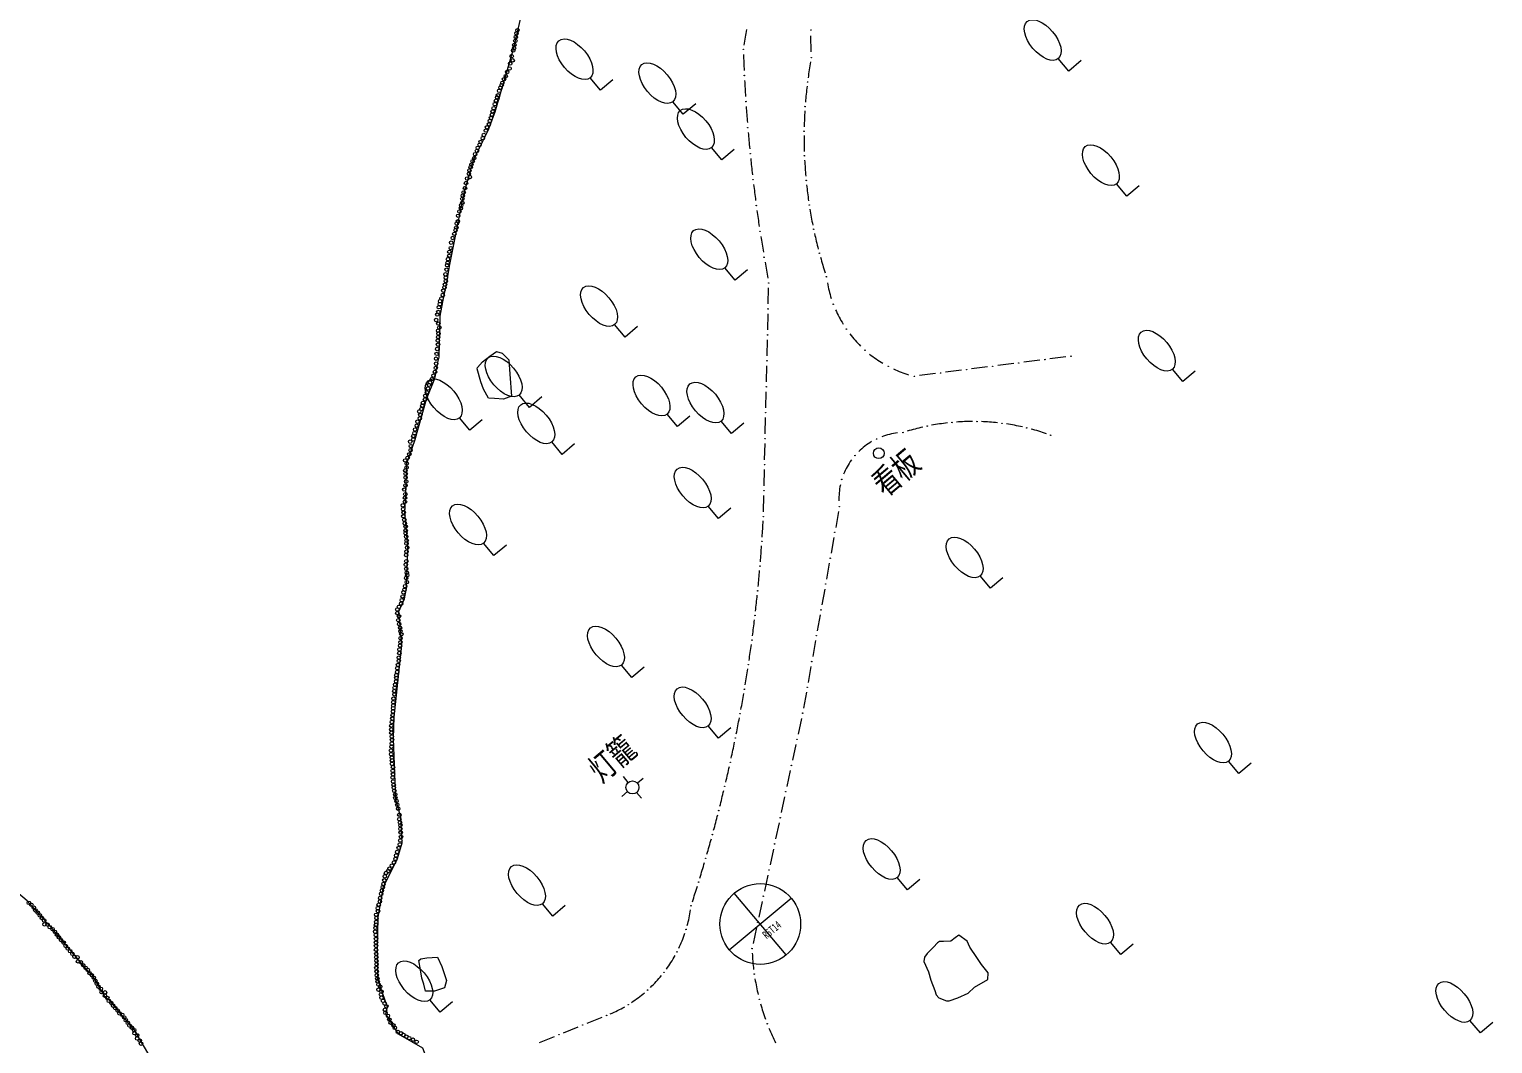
# Model space of a CAD drawing. Header units: metres. Extents: x -10443 to -4073, y -33280 to -26846.
# Drawn here: x -7232.82 to -7187.51, y -29087.88 to -29056.49 of the extents above; entities that cross this region are included whole.
import ezdxf
from ezdxf.enums import TextEntityAlignment as Align

# ---------------------------------------------------------------- set-up
doc = ezdxf.new("R2010")
doc.units = ezdxf.units.M
doc.header["$MEASUREMENT"] = 0
doc.linetypes.add('CONTINUOUS_1', pattern=[0])
doc.linetypes.add('CONTINUOUS_2', pattern=[0])
for name, color, linetype, lineweight in [('園路', 241, 'CONTINUOUS_2', 18), ('基準点', 254, 'CONTINUOUS_2', 18), ('木', 254, 'CONTINUOUS_2', 18), ('木材', 241, 'CONTINUOUS_2', 18), ('構造物', 241, 'CONTINUOUS_2', 18), ('石', 241, 'CONTINUOUS_2', 18), ('護岸', 241, 'CONTINUOUS_2', 18)]:
    doc.layers.add(name, color=color, linetype=linetype, lineweight=lineweight)
doc.layers.add('非表示', color=7, linetype='CONTINUOUS', lineweight=0, plot=False)
doc.styles.add('MS Gothic', font='MS Gothic.ttf')

msp = doc.modelspace()

# ---------------------------------------------------------------- hatches: boundary and pattern name
at = {"layer": '園路', "linetype": 'CONTINUOUS_1', "lineweight": 18}
for points in [[(-7208.611, -29056.513, 1), (-7208.626, -29056.513, 1)], [(-7210.702, -29057.113, 1), (-7210.717, -29057.113, 1)], [(-7208.598, -29057.367, 1), (-7208.613, -29057.367, 1)], [(-7210.67, -29057.921, 1), (-7210.685, -29057.921, 1)], [(-7208.714, -29058.121, 1), (-7208.729, -29058.121, 1)], [(-7210.624, -29058.728, 1), (-7210.639, -29058.728, 1)], [(-7208.788, -29058.881, 1), (-7208.803, -29058.881, 1)], [(-7210.564, -29059.535, 1), (-7210.579, -29059.535, 1)], [(-7208.82, -29059.644, 1), (-7208.835, -29059.644, 1)], [(-7210.49, -29060.34, 1), (-7210.505, -29060.34, 1)], [(-7208.809, -29060.407, 1), (-7208.824, -29060.407, 1)], [(-7210.403, -29061.144, 1), (-7210.418, -29061.144, 1)], [(-7208.757, -29061.169, 1), (-7208.772, -29061.169, 1)], [(-7210.301, -29061.946, 1), (-7210.316, -29061.946, 1)], [(-7208.662, -29061.926, 1), (-7208.677, -29061.926, 1)], [(-7210.186, -29062.746, 1), (-7210.201, -29062.746, 1)], [(-7208.526, -29062.678, 1), (-7208.541, -29062.678, 1)], [(-7208.348, -29063.42, 1), (-7208.363, -29063.42, 1)], [(-7210.057, -29063.545, 1), (-7210.072, -29063.545, 1)], [(-7209.915, -29064.341, 1), (-7209.93, -29064.341, 1)], [(-7208.129, -29064.151, 1), (-7208.144, -29064.151, 1)], [(-7209.933, -29065.144, 1), (-7209.948, -29065.144, 1)], [(-7207.919, -29064.998, 1), (-7207.934, -29064.998, 1)], [(-7207.513, -29065.769, 1), (-7207.528, -29065.769, 1)], [(-7209.952, -29065.948, 1), (-7209.967, -29065.948, 1)], [(-7206.935, -29066.422, 1), (-7206.95, -29066.422, 1)], [(-7200.559, -29066.608, 1), (-7200.574, -29066.608, 1)], [(-7209.971, -29066.751, 1), (-7209.986, -29066.751, 1)], [(-7206.218, -29066.919, 1), (-7206.233, -29066.919, 1)], [(-7204.596, -29067.127, 1), (-7204.611, -29067.127, 1)], [(-7203.789, -29067.023, 1), (-7203.804, -29067.023, 1)], [(-7202.981, -29066.919, 1), (-7202.996, -29066.919, 1)], [(-7202.174, -29066.816, 1), (-7202.189, -29066.816, 1)], [(-7201.367, -29066.712, 1), (-7201.382, -29066.712, 1)], [(-7209.99, -29067.555, 1), (-7210.005, -29067.555, 1)], [(-7205.403, -29067.23, 1), (-7205.418, -29067.23, 1)], [(-7210.008, -29068.358, 1), (-7210.023, -29068.358, 1)], [(-7205.009, -29068.772, 1), (-7205.024, -29068.772, 1)], [(-7204.241, -29068.658, 1), (-7204.256, -29068.658, 1)], [(-7203.466, -29068.629, 1), (-7203.481, -29068.629, 1)], [(-7202.692, -29068.686, 1), (-7202.707, -29068.686, 1)], [(-7201.929, -29068.827, 1), (-7201.944, -29068.827, 1)], [(-7210.027, -29069.162, 1), (-7210.042, -29069.162, 1)], [(-7206.578, -29069.17, 1), (-7206.593, -29069.17, 1)], [(-7205.759, -29068.97, 1), (-7205.774, -29068.97, 1)], [(-7201.186, -29069.052, 1), (-7201.201, -29069.052, 1)], [(-7207.247, -29069.683, 1), (-7207.262, -29069.683, 1)], [(-7210.046, -29069.965, 1), (-7210.061, -29069.965, 1)], [(-7207.653, -29070.422, 1), (-7207.668, -29070.422, 1)], [(-7210.065, -29070.769, 1), (-7210.08, -29070.769, 1)], [(-7210.083, -29071.572, 1), (-7210.098, -29071.572, 1)], [(-7207.727, -29071.262, 1), (-7207.742, -29071.262, 1)], [(-7207.87, -29072.061, 1), (-7207.885, -29072.061, 1)], [(-7210.129, -29072.339, 1), (-7210.144, -29072.339, 1)], [(-7208.012, -29072.86, 1), (-7208.027, -29072.86, 1)], [(-7210.187, -29073.104, 1), (-7210.202, -29073.104, 1)], [(-7210.257, -29073.869, 1), (-7210.272, -29073.869, 1)], [(-7208.154, -29073.659, 1), (-7208.169, -29073.659, 1)], [(-7210.341, -29074.632, 1), (-7210.356, -29074.632, 1)], [(-7208.297, -29074.458, 1), (-7208.312, -29074.458, 1)], [(-7208.439, -29075.257, 1), (-7208.454, -29075.257, 1)], [(-7210.437, -29075.394, 1), (-7210.452, -29075.394, 1)], [(-7210.546, -29076.154, 1), (-7210.561, -29076.154, 1)], [(-7208.582, -29076.057, 1), (-7208.597, -29076.057, 1)], [(-7210.667, -29076.913, 1), (-7210.682, -29076.913, 1)], [(-7208.724, -29076.856, 1), (-7208.739, -29076.856, 1)], [(-7210.801, -29077.669, 1), (-7210.816, -29077.669, 1)], [(-7208.866, -29077.655, 1), (-7208.881, -29077.655, 1)], [(-7210.947, -29078.422, 1), (-7210.962, -29078.422, 1)], [(-7209.04, -29078.464, 1), (-7209.055, -29078.464, 1)], [(-7211.106, -29079.174, 1), (-7211.121, -29079.174, 1)], [(-7209.214, -29079.273, 1), (-7209.229, -29079.273, 1)], [(-7211.278, -29079.922, 1), (-7211.293, -29079.922, 1)], [(-7209.388, -29080.083, 1), (-7209.403, -29080.083, 1)], [(-7211.462, -29080.668, 1), (-7211.477, -29080.668, 1)], [(-7209.562, -29080.892, 1), (-7209.577, -29080.892, 1)], [(-7211.658, -29081.41, 1), (-7211.673, -29081.41, 1)], [(-7209.736, -29081.701, 1), (-7209.751, -29081.701, 1)], [(-7211.867, -29082.149, 1), (-7211.882, -29082.149, 1)], [(-7209.909, -29082.51, 1), (-7209.924, -29082.51, 1)], [(-7212.088, -29082.884, 1), (-7212.103, -29082.884, 1)], [(-7210.083, -29083.32, 1), (-7210.098, -29083.32, 1)], [(-7212.321, -29083.616, 1), (-7212.336, -29083.616, 1)], [(-7210.257, -29084.129, 1), (-7210.272, -29084.129, 1)], [(-7212.474, -29084.349, 1), (-7212.489, -29084.349, 1)], [(-7212.757, -29085.043, 1), (-7212.772, -29085.043, 1)], [(-7210.431, -29084.938, 1), (-7210.446, -29084.938, 1)], [(-7213.159, -29085.675, 1), (-7213.174, -29085.675, 1)], [(-7210.364, -29085.73, 1), (-7210.379, -29085.73, 1)], [(-7213.667, -29086.225, 1), (-7213.682, -29086.225, 1)], [(-7210.207, -29086.51, 1), (-7210.222, -29086.51, 1)], [(-7214.936, -29087.01, 1), (-7214.951, -29087.01, 1)], [(-7214.266, -29086.675, 1), (-7214.281, -29086.675, 1)], [(-7215.674, -29087.306, 1), (-7215.689, -29087.306, 1)], [(-7209.963, -29087.267, 1), (-7209.978, -29087.267, 1)], [(-7216.413, -29087.602, 1), (-7216.428, -29087.602, 1)]]:
    msp.add_hatch(color=256, dxfattribs=at).paths.add_polyline_path(points, flags=0)

# ---------------------------------------------------------------- linework, layer by layer
for p, q in [((-7208.608, -29057.19), (-7208.615, -29056.69)), ((-7209.937, -29064.992), (-7209.926, -29064.493)), ((-7209.956, -29065.796), (-7209.944, -29065.296)), ((-7209.975, -29066.599), (-7209.963, -29066.1)), ((-7200.722, -29066.628), (-7201.218, -29066.692)), ((-7209.994, -29067.403), (-7209.982, -29066.903)), ((-7203.952, -29067.043), (-7204.448, -29067.107)), ((-7203.145, -29066.939), (-7203.64, -29067.003)), ((-7202.337, -29066.836), (-7202.833, -29066.899)), ((-7201.53, -29066.732), (-7202.026, -29066.796)), ((-7204.759, -29067.147), (-7205.255, -29067.21)), ((-7210.012, -29068.206), (-7210.001, -29067.707)), ((-7210.031, -29069.01), (-7210.019, -29068.51)), ((-7210.05, -29069.813), (-7210.038, -29069.314)), ((-7210.069, -29070.617), (-7210.057, -29070.117)), ((-7210.087, -29071.42), (-7210.076, -29070.92)), ((-7207.762, -29071.415), (-7207.85, -29071.908)), ((-7207.904, -29072.214), (-7207.992, -29072.707)), ((-7208.047, -29073.014), (-7208.135, -29073.506)), ((-7208.189, -29073.813), (-7208.277, -29074.305)), ((-7208.332, -29074.612), (-7208.419, -29075.104)), ((-7208.474, -29075.411), (-7208.562, -29075.903)), ((-7208.616, -29076.21), (-7208.704, -29076.702)), ((-7208.759, -29077.009), (-7208.846, -29077.501)), ((-7208.908, -29077.815), (-7209.013, -29078.304)), ((-7209.082, -29078.624), (-7209.187, -29079.113)), ((-7209.256, -29079.433), (-7209.361, -29079.922)), ((-7209.43, -29080.243), (-7209.535, -29080.732)), ((-7209.604, -29081.052), (-7209.709, -29081.541)), ((-7209.777, -29081.861), (-7209.882, -29082.35)), ((-7209.951, -29082.67), (-7210.056, -29083.159)), ((-7210.125, -29083.48), (-7210.23, -29083.969)), ((-7210.299, -29084.289), (-7210.404, -29084.778)), ((-7216.283, -29087.547), (-7215.819, -29087.361)), ((-7215.545, -29087.251), (-7215.081, -29087.065)), ((-7217.021, -29087.842), (-7216.557, -29087.656))]:
    msp.add_line(p, q, dxfattribs=at)
for centre in [(-7208.618, -29056.513), (-7210.71, -29057.113), (-7208.606, -29057.367), (-7210.678, -29057.921), (-7208.722, -29058.121), (-7210.632, -29058.728), (-7208.796, -29058.881), (-7210.572, -29059.535), (-7208.827, -29059.644), (-7210.498, -29060.34), (-7208.817, -29060.407), (-7210.41, -29061.144), (-7208.764, -29061.169), (-7210.309, -29061.946), (-7208.67, -29061.926), (-7210.194, -29062.746), (-7208.533, -29062.678), (-7208.355, -29063.42), (-7210.065, -29063.545), (-7209.922, -29064.341), (-7208.137, -29064.151), (-7209.941, -29065.144), (-7207.926, -29064.998), (-7207.52, -29065.769), (-7209.96, -29065.948), (-7206.942, -29066.422), (-7200.567, -29066.608), (-7209.978, -29066.751), (-7206.225, -29066.919), (-7204.604, -29067.127), (-7203.796, -29067.023), (-7202.989, -29066.919), (-7202.181, -29066.816), (-7201.374, -29066.712), (-7209.997, -29067.555), (-7205.411, -29067.23), (-7210.016, -29068.358), (-7205.016, -29068.772), (-7204.249, -29068.658), (-7203.473, -29068.629), (-7202.699, -29068.686), (-7201.936, -29068.827), (-7210.035, -29069.162), (-7206.585, -29069.17), (-7205.766, -29068.97), (-7201.194, -29069.052), (-7207.255, -29069.683), (-7210.053, -29069.965), (-7207.661, -29070.422), (-7210.072, -29070.769), (-7210.091, -29071.572), (-7207.735, -29071.262), (-7207.877, -29072.061), (-7210.136, -29072.339), (-7208.02, -29072.86), (-7210.194, -29073.104), (-7210.265, -29073.869), (-7208.162, -29073.659), (-7210.348, -29074.632), (-7208.304, -29074.458), (-7208.447, -29075.257), (-7210.444, -29075.394), (-7210.553, -29076.154), (-7208.589, -29076.057), (-7210.674, -29076.913), (-7208.731, -29076.856), (-7210.808, -29077.669), (-7208.874, -29077.655), (-7210.955, -29078.422), (-7209.048, -29078.464), (-7211.114, -29079.174), (-7209.221, -29079.273), (-7211.285, -29079.922), (-7209.395, -29080.083), (-7211.469, -29080.668), (-7209.569, -29080.892), (-7211.666, -29081.41), (-7209.743, -29081.701), (-7211.874, -29082.149), (-7209.917, -29082.51), (-7212.095, -29082.884), (-7210.091, -29083.32), (-7212.328, -29083.616), (-7210.265, -29084.129), (-7212.482, -29084.349), (-7212.764, -29085.043), (-7210.438, -29084.938), (-7213.166, -29085.675), (-7210.372, -29085.73), (-7213.675, -29086.225), (-7210.215, -29086.51), (-7214.944, -29087.01), (-7214.274, -29086.675), (-7215.682, -29087.306), (-7209.97, -29087.267), (-7216.42, -29087.602)]:
    msp.add_circle(centre, 0.0075, dxfattribs=at)
for centre, radius, start, end in [((-7230.763, -29053.175), 20.436, 349.2543, 350.6562), ((-7163.67, -29055.642), 47.063, 181.9782, 182.5869), ((-7195.036, -29059.837), 13.793, 170.2301, 172.3071), ((-7163.67, -29055.642), 47.063, 182.9627, 183.5715), ((-7195.036, -29059.837), 13.793, 173.4019, 175.4789), ((-7163.67, -29055.642), 47.063, 183.9473, 184.556), ((-7195.036, -29059.837), 13.793, 176.5737, 178.6507), ((-7163.67, -29055.642), 47.063, 184.9318, 185.5405), ((-7195.036, -29059.837), 13.793, 179.7455, 181.8225), ((-7163.67, -29055.642), 47.063, 185.9163, 186.525), ((-7195.036, -29059.837), 13.793, 182.9173, 184.9943), ((-7163.67, -29055.642), 47.063, 186.9009, 187.5096), ((-7195.036, -29059.837), 13.793, 186.089, 188.1661), ((-7163.67, -29055.642), 47.063, 187.8854, 188.4941), ((-7195.036, -29059.837), 13.793, 189.2608, 191.3378), ((-7163.67, -29055.642), 47.063, 188.8699, 189.4786), ((-7195.036, -29059.837), 13.793, 192.4326, 194.5096), ((-7163.67, -29055.642), 47.063, 189.8544, 190.4632), ((-7195.036, -29059.837), 13.793, 195.6044, 197.6814), ((-7204.529, -29063.704), 3.635, 190.0245, 197.9046), ((-7204.529, -29063.704), 3.635, 203.8009, 211.6811), ((-7204.529, -29063.704), 3.635, 217.5773, 225.4575), ((-7204.529, -29063.704), 3.635, 231.3538, 239.2339), ((-7204.529, -29063.704), 3.635, 245.1302, 253.0104), ((-7203.598, -29075.666), 7.037, 102.7475, 106.8183), ((-7203.598, -29075.666), 7.037, 96.4274, 100.4981), ((-7203.598, -29075.666), 7.037, 90.1072, 94.178), ((-7203.598, -29075.666), 7.037, 83.7871, 87.8578), ((-7203.598, -29075.666), 7.037, 77.4669, 81.5377), ((-7203.598, -29075.666), 7.037, 71.1467, 75.2175), ((-7205.701, -29071.018), 2.049, 120.4682, 134.4517), ((-7205.701, -29071.018), 2.049, 96.718, 110.7015), ((-7205.701, -29071.018), 2.049, 144.2183, 158.2018), ((-7205.701, -29071.018), 2.049, 167.9685, 181.952), ((-7256.198, -29069.237), 46.167, 356.3139, 356.9345), ((-7256.198, -29069.237), 46.167, 355.361, 355.9815), ((-7256.198, -29069.237), 46.167, 354.408, 355.0285), ((-7256.198, -29069.237), 46.167, 353.455, 354.0755), ((-7256.198, -29069.237), 46.167, 352.502, 353.1225), ((-7256.198, -29069.237), 46.167, 351.549, 352.1695), ((-7256.198, -29069.237), 46.167, 350.596, 351.2165), ((-7256.198, -29069.237), 46.167, 349.643, 350.2636), ((-7256.198, -29069.237), 46.167, 348.69, 349.3106), ((-7256.198, -29069.237), 46.167, 347.737, 348.3576), ((-7256.198, -29069.237), 46.167, 346.7841, 347.4046), ((-7256.198, -29069.237), 46.167, 345.8311, 346.4516), ((-7256.198, -29069.237), 46.167, 344.8781, 345.4986), ((-7256.198, -29069.237), 46.167, 343.9251, 344.5456), ((-7256.198, -29069.237), 46.167, 342.9721, 343.5926), ((-7256.198, -29069.237), 46.167, 342.0191, 342.6396), ((-7216.466, -29083.132), 4.166, 344.7348, 351.6113), ((-7216.466, -29083.132), 4.166, 334.4179, 341.2944), ((-7216.466, -29083.132), 4.166, 324.1009, 330.9775), ((-7203.467, -29084.748), 6.974, 182.7736, 186.8816), ((-7216.466, -29083.132), 4.166, 313.784, 320.6606), ((-7203.467, -29084.748), 6.974, 189.3105, 193.4186), ((-7216.466, -29083.132), 4.166, 303.4671, 310.3437), ((-7216.466, -29083.132), 4.166, 293.1502, 300.0267), ((-7203.467, -29084.748), 6.974, 195.8474, 199.9555), ((-7203.467, -29084.748), 6.974, 202.3843, 206.4924)]:
    msp.add_arc(centre, radius, start, end, dxfattribs=at)
at = {"layer": '基準点', "linetype": 'CONTINUOUS_2', "lineweight": 18}
for p, q in [((-7211.144, -29084.984), (-7209.229, -29083.377)), ((-7209.383, -29085.138), (-7210.99, -29083.223))]:
    msp.add_line(p, q, dxfattribs=at)
msp.add_circle((-7210.186, -29084.181), 1.25, dxfattribs=at)
at = {"layer": '木', "linetype": 'CONTINUOUS_1', "lineweight": 18}
for p, q in [((-7200.636, -29057.782), (-7200.957, -29057.399)), ((-7200.253, -29057.46), (-7200.636, -29057.782)), ((-7215.134, -29058.376), (-7215.455, -29057.993)), ((-7214.751, -29058.055), (-7215.134, -29058.376)), ((-7212.568, -29059.115), (-7212.889, -29058.732)), ((-7212.185, -29058.794), (-7212.568, -29059.115)), ((-7211.376, -29060.535), (-7211.697, -29060.152)), ((-7210.993, -29060.214), (-7211.376, -29060.535)), ((-7198.836, -29061.655), (-7199.157, -29061.272)), ((-7198.453, -29061.334), (-7198.836, -29061.655)), ((-7210.962, -29064.256), (-7211.284, -29063.873)), ((-7210.579, -29063.935), (-7210.962, -29064.256)), ((-7214.372, -29066.015), (-7214.694, -29065.632)), ((-7213.989, -29065.693), (-7214.372, -29066.015)), ((-7197.105, -29067.395), (-7197.426, -29067.012)), ((-7196.722, -29067.073), (-7197.105, -29067.395)), ((-7217.327, -29068.191), (-7217.648, -29067.808)), ((-7216.944, -29067.87), (-7217.327, -29068.191)), ((-7212.75, -29068.78), (-7213.072, -29068.397)), ((-7212.367, -29068.459), (-7212.75, -29068.78)), ((-7219.182, -29068.901), (-7219.503, -29068.518)), ((-7218.799, -29068.579), (-7219.182, -29068.901)), ((-7211.08, -29069.001), (-7211.401, -29068.618)), ((-7210.697, -29068.68), (-7211.08, -29069.001)), ((-7216.319, -29069.645), (-7216.64, -29069.262)), ((-7215.936, -29069.323), (-7216.319, -29069.645)), ((-7211.475, -29071.632), (-7211.796, -29071.249)), ((-7211.092, -29071.31), (-7211.475, -29071.632)), ((-7218.43, -29072.775), (-7218.752, -29072.392)), ((-7218.047, -29072.453), (-7218.43, -29072.775)), ((-7203.053, -29073.791), (-7203.375, -29073.408)), ((-7202.67, -29073.47), (-7203.053, -29073.791)), ((-7214.161, -29076.548), (-7214.482, -29076.165)), ((-7213.778, -29076.227), (-7214.161, -29076.548)), ((-7211.476, -29078.433), (-7211.797, -29078.05)), ((-7211.093, -29078.111), (-7211.476, -29078.433)), ((-7195.365, -29079.522), (-7195.687, -29079.139)), ((-7194.982, -29079.201), (-7195.365, -29079.522)), ((-7205.624, -29083.126), (-7205.946, -29082.743)), ((-7205.241, -29082.804), (-7205.624, -29083.126)), ((-7216.607, -29083.934), (-7216.928, -29083.551)), ((-7216.224, -29083.612), (-7216.607, -29083.934)), ((-7199.018, -29085.126), (-7199.339, -29084.743)), ((-7198.635, -29084.805), (-7199.018, -29085.126)), ((-7220.097, -29086.91), (-7220.418, -29086.527)), ((-7219.714, -29086.588), (-7220.097, -29086.91)), ((-7187.889, -29087.551), (-7188.211, -29087.168)), ((-7187.506, -29087.229), (-7187.889, -29087.551))]:
    msp.add_line(p, q, dxfattribs=at)
for centre in [(-7201.439, -29056.824), (-7215.937, -29057.419), (-7213.371, -29058.157), (-7212.179, -29059.578), (-7199.639, -29060.697), (-7211.766, -29063.298), (-7215.176, -29065.057), (-7197.908, -29066.437), (-7218.13, -29067.234), (-7213.554, -29067.823), (-7219.985, -29067.943), (-7211.883, -29068.043), (-7217.122, -29068.687), (-7212.278, -29070.674), (-7219.234, -29071.817), (-7203.857, -29072.834), (-7214.964, -29075.59), (-7212.279, -29077.475), (-7196.169, -29078.565), (-7206.428, -29082.168), (-7217.41, -29082.976), (-7199.821, -29084.169), (-7220.9, -29085.952), (-7188.693, -29086.593)]:
    msp.add_ellipse(centre, major_axis=(-0.482, 0.575), ratio=0.533333, dxfattribs=at)
at = {"layer": '木材', "linetype": 'CONTINUOUS_2', "lineweight": 18}
for centre, radius in [((-7217.755, -29056.731), 0.0535), ((-7217.733, -29056.615), 0.0535), ((-7217.704, -29056.52), 0.0535), ((-7217.836, -29057.148), 0.0535), ((-7217.808, -29057.076), 0.0535), ((-7217.799, -29056.969), 0.0535), ((-7217.769, -29056.849), 0.0535), ((-7217.929, -29057.553), 0.0535), ((-7217.884, -29057.323), 0.0535), ((-7217.849, -29057.453), 0.0535), ((-7218.119, -29058.037), 0.0535), ((-7218.066, -29057.939), 0.0535), ((-7218.021, -29057.812), 0.0535), ((-7217.951, -29057.703), 0.0536), ((-7218.307, -29058.532), 0.0535), ((-7218.27, -29058.396), 0.0535), ((-7218.231, -29058.298), 0.0535), ((-7218.193, -29058.222), 0.0535), ((-7218.169, -29058.148), 0.0535), ((-7218.44, -29058.933), 0.0535), ((-7218.403, -29058.81), 0.0535), ((-7218.37, -29058.7), 0.0535), ((-7218.335, -29058.598), 0.0535), ((-7218.588, -29059.432), 0.0535), ((-7218.56, -29059.326), 0.0535), ((-7218.524, -29059.235), 0.0535), ((-7218.49, -29059.135), 0.0535), ((-7218.473, -29059.032), 0.0535), ((-7218.774, -29059.859), 0.0535), ((-7218.745, -29059.764), 0.0535), ((-7218.684, -29059.626), 0.0535), ((-7218.647, -29059.524), 0.0535), ((-7219.012, -29060.355), 0.0536), ((-7218.955, -29060.254), 0.0536), ((-7218.933, -29060.158), 0.0535), ((-7218.877, -29060.066), 0.0535), ((-7218.842, -29059.977), 0.0535), ((-7219.151, -29060.754), 0.0536), ((-7219.129, -29060.679), 0.0536), ((-7219.089, -29060.571), 0.0536), ((-7219.042, -29060.475), 0.0536), ((-7219.298, -29061.249), 0.0536), ((-7219.259, -29061.11), 0.0536), ((-7219.206, -29060.963), 0.0536), ((-7219.191, -29060.858), 0.0536), ((-7219.176, -29061.065), 0.0536), ((-7219.394, -29061.64), 0.0536), ((-7219.37, -29061.542), 0.0536), ((-7219.329, -29061.405), 0.0536), ((-7219.5, -29062.129), 0.0536), ((-7219.455, -29062.031), 0.0536), ((-7219.445, -29061.937), 0.0536), ((-7219.41, -29061.739), 0.0536), ((-7219.409, -29061.858), 0.0536), ((-7219.595, -29062.623), 0.0536), ((-7219.579, -29062.503), 0.0536), ((-7219.547, -29062.434), 0.0536), ((-7219.538, -29062.261), 0.0536), ((-7219.757, -29063.093), 0.0536), ((-7219.707, -29062.95), 0.0536), ((-7219.658, -29062.819), 0.0536), ((-7219.62, -29062.707), 0.0536), ((-7219.813, -29063.5), 0.0536), ((-7219.811, -29063.376), 0.0536), ((-7219.769, -29063.262), 0.0536), ((-7219.894, -29063.928), 0.0536), ((-7219.882, -29063.791), 0.0536), ((-7219.867, -29063.72), 0.0536), ((-7219.857, -29063.606), 0.0536), ((-7219.947, -29064.392), 0.0536), ((-7219.931, -29064.076), 0.0536), ((-7219.923, -29064.283), 0.0536), ((-7219.921, -29064.178), 0.0536), ((-7220.099, -29064.906), 0.0536), ((-7220.054, -29064.821), 0.0536), ((-7220.016, -29064.715), 0.0536), ((-7219.998, -29064.578), 0.0536), ((-7219.964, -29064.48), 0.0536), ((-7220.187, -29065.32), 0.0536), ((-7220.154, -29065.239), 0.0536), ((-7220.138, -29065.093), 0.0536), ((-7220.107, -29064.998), 0.0536), ((-7220.222, -29065.487), 0.0536), ((-7220.154, -29065.599), 0.0536), ((-7220.121, -29065.72), 0.0536), ((-7220.168, -29066.125), 0.0536), ((-7220.165, -29066.25), 0.0536), ((-7220.161, -29065.818), 0.0536), ((-7220.159, -29066.017), 0.0536), ((-7220.149, -29065.908), 0.0536), ((-7220.223, -29066.686), 0.0536), ((-7220.204, -29066.537), 0.0536), ((-7220.188, -29066.386), 0.0536), ((-7220.255, -29067.089), 0.0536), ((-7220.233, -29066.97), 0.0536), ((-7220.222, -29066.839), 0.0536), ((-7220.474, -29067.606), 0.0536), ((-7220.444, -29067.497), 0.0536), ((-7220.411, -29067.422), 0.0536), ((-7220.35, -29067.317), 0.0536), ((-7220.306, -29067.212), 0.0536), ((-7220.628, -29068.048), 0.0536), ((-7220.567, -29067.944), 0.0536), ((-7220.557, -29067.836), 0.0536), ((-7220.504, -29067.728), 0.0536), ((-7220.744, -29068.321), 0.0536), ((-7220.727, -29068.53), 0.0536), ((-7220.71, -29068.425), 0.0536), ((-7220.682, -29068.243), 0.0536), ((-7220.65, -29068.142), 0.0536), ((-7220.873, -29068.875), 0.0536), ((-7220.822, -29068.758), 0.0536), ((-7220.8, -29068.633), 0.0536), ((-7221.024, -29069.251), 0.0536), ((-7221.007, -29069.39), 0.0536), ((-7220.929, -29069.187), 0.0536), ((-7220.928, -29069.08), 0.0536), ((-7220.892, -29068.991), 0.0536), ((-7221.182, -29069.833), 0.0536), ((-7221.105, -29069.754), 0.0536), ((-7221.05, -29069.643), 0.0536), ((-7221.013, -29069.517), 0.0536), ((-7221.177, -29070.142), 0.0536), ((-7221.163, -29070.247), 0.0536), ((-7221.137, -29070.051), 0.0536), ((-7221.132, -29069.93), 0.0536), ((-7221.209, -29070.736), 0.0536), ((-7221.169, -29070.607), 0.0536), ((-7221.167, -29070.362), 0.0536), ((-7221.149, -29070.485), 0.0536), ((-7221.251, -29071.223), 0.0536), ((-7221.187, -29071.116), 0.0536), ((-7221.184, -29070.986), 0.0536), ((-7221.175, -29070.878), 0.0536), ((-7221.241, -29071.342), 0.0536), ((-7221.238, -29071.561), 0.0536), ((-7221.228, -29071.447), 0.0536), ((-7221.207, -29071.673), 0.0536), ((-7221.191, -29071.781), 0.0536), ((-7221.168, -29072.086), 0.0536), ((-7221.166, -29072), 0.0536), ((-7221.165, -29071.882), 0.0536), ((-7221.149, -29072.192), 0.0536), ((-7221.14, -29072.405), 0.0536), ((-7221.135, -29072.313), 0.0536), ((-7221.118, -29072.532), 0.0536), ((-7221.159, -29073.059), 0.0536), ((-7221.149, -29072.762), 0.0536), ((-7221.144, -29072.951), 0.0536), ((-7221.138, -29072.656), 0.0536), ((-7221.151, -29073.472), 0.0536), ((-7221.147, -29073.187), 0.0536), ((-7221.129, -29073.309), 0.0536), ((-7221.118, -29073.385), 0.0536), ((-7221.231, -29073.914), 0.0536), ((-7221.201, -29073.836), 0.0536), ((-7221.182, -29073.726), 0.0536), ((-7221.128, -29073.601), 0.0536), ((-7221.374, -29074.363), 0.0536), ((-7221.305, -29074.268), 0.0536), ((-7221.286, -29074.158), 0.0536), ((-7221.256, -29074.042), 0.0536), ((-7221.424, -29074.448), 0.0536), ((-7221.422, -29074.558), 0.0536), ((-7221.392, -29074.777), 0.0536), ((-7221.37, -29074.658), 0.0536), ((-7221.366, -29074.897), 0.0536), ((-7221.338, -29075.012), 0.0536), ((-7221.327, -29075.12), 0.0536), ((-7221.298, -29075.212), 0.0536), ((-7221.357, -29075.685), 0.0536), ((-7221.338, -29075.568), 0.0536), ((-7221.328, -29075.46), 0.0536), ((-7221.323, -29075.333), 0.0536), ((-7221.401, -29076.161), 0.0536), ((-7221.379, -29075.935), 0.0536), ((-7221.379, -29076.038), 0.0536), ((-7221.361, -29075.793), 0.0536), ((-7221.461, -29076.668), 0.0536), ((-7221.456, -29076.48), 0.0536), ((-7221.454, -29076.564), 0.0536), ((-7221.428, -29076.381), 0.0536), ((-7221.425, -29076.264), 0.0536), ((-7221.514, -29076.97), 0.0536), ((-7221.513, -29077.075), 0.0536), ((-7221.504, -29076.872), 0.0536), ((-7221.492, -29076.772), 0.0536), ((-7221.553, -29077.502), 0.0536), ((-7221.549, -29077.416), 0.0536), ((-7221.548, -29077.316), 0.0536), ((-7221.54, -29077.203), 0.0536), ((-7221.609, -29078.044), 0.0536), ((-7221.595, -29077.929), 0.0536), ((-7221.581, -29077.825), 0.0536), ((-7221.57, -29077.714), 0.0536), ((-7221.559, -29077.604), 0.0536), ((-7221.612, -29078.26), 0.0536), ((-7221.607, -29078.156), 0.0536), ((-7221.595, -29078.378), 0.0536), ((-7221.589, -29078.484), 0.0536), ((-7221.618, -29078.81), 0.0536), ((-7221.613, -29078.924), 0.0536), ((-7221.605, -29078.694), 0.0536), ((-7221.595, -29078.592), 0.0536), ((-7221.592, -29079.029), 0.0536), ((-7221.59, -29079.115), 0.0536), ((-7221.589, -29079.223), 0.0536), ((-7221.557, -29079.321), 0.0536), ((-7221.57, -29079.647), 0.0536), ((-7221.567, -29079.44), 0.0536), ((-7221.558, -29079.547), 0.0536), ((-7221.551, -29079.77), 0.0536), ((-7221.535, -29079.87), 0.0536), ((-7221.53, -29079.959), 0.0536), ((-7221.516, -29080.057), 0.0536), ((-7221.487, -29080.17), 0.0536), ((-7221.486, -29080.278), 0.0536), ((-7221.448, -29080.374), 0.0536), ((-7221.426, -29080.49), 0.0536), ((-7221.397, -29080.611), 0.0536), ((-7221.363, -29080.797), 0.0536), ((-7221.363, -29080.936), 0.0536), ((-7221.339, -29081.037), 0.0536), ((-7221.328, -29081.125), 0.0536), ((-7221.331, -29081.597), 0.0536), ((-7221.327, -29081.235), 0.0536), ((-7221.321, -29081.351), 0.0536), ((-7221.311, -29081.487), 0.0536), ((-7221.46, -29082.06), 0.0536), ((-7221.428, -29081.953), 0.0536), ((-7221.382, -29081.825), 0.0536), ((-7221.347, -29081.719), 0.0536), ((-7221.703, -29082.539), 0.0536), ((-7221.665, -29082.466), 0.0536), ((-7221.593, -29082.375), 0.0536), ((-7221.527, -29082.277), 0.0536), ((-7221.48, -29082.165), 0.0536), ((-7221.854, -29082.943), 0.0536), ((-7221.828, -29082.828), 0.0536), ((-7221.81, -29082.706), 0.0536), ((-7221.773, -29082.602), 0.0536), ((-7221.962, -29083.485), 0.0536), ((-7221.955, -29083.376), 0.0536), ((-7221.924, -29083.245), 0.0536), ((-7221.9, -29083.144), 0.0536), ((-7221.873, -29083.039), 0.0536), ((-7232.834, -29083.525), 0.0535), ((-7232.755, -29083.588), 0.0535), ((-7232.677, -29083.672), 0.0535), ((-7232.632, -29083.755), 0.0535), ((-7232.559, -29083.828), 0.0535), ((-7232.492, -29083.911), 0.0535), ((-7222.078, -29083.894), 0.0536), ((-7222.026, -29083.69), 0.0536), ((-7222.021, -29083.785), 0.0536), ((-7222.002, -29083.583), 0.0536), ((-7232.426, -29083.994), 0.0535), ((-7232.357, -29084.073), 0.0535), ((-7232.348, -29084.188), 0.0535), ((-7232.252, -29084.198), 0.0535), ((-7232.184, -29084.277), 0.0535), ((-7232.098, -29084.34), 0.0535), ((-7222.101, -29084.301), 0.0536), ((-7222.085, -29084.201), 0.0536), ((-7222.077, -29084.116), 0.0536), ((-7222.071, -29083.994), 0.0536), ((-7232.026, -29084.423), 0.0535), ((-7231.961, -29084.51), 0.0535), ((-7231.9, -29084.593), 0.0535), ((-7231.834, -29084.677), 0.0535), ((-7231.754, -29084.757), 0.0535), ((-7222.108, -29084.416), 0.0536), ((-7222.089, -29084.521), 0.0536), ((-7222.082, -29084.642), 0.0536), ((-7222.082, -29084.755), 0.0536), ((-7231.693, -29084.855), 0.0535), ((-7231.627, -29084.94), 0.0535), ((-7231.553, -29085.02), 0.0535), ((-7231.484, -29085.104), 0.0535), ((-7231.421, -29085.19), 0.0535), ((-7231.325, -29085.212), 0.0535), ((-7222.084, -29084.859), 0.0536), ((-7222.084, -29084.975), 0.0536), ((-7222.076, -29085.108), 0.0536), ((-7222.074, -29085.206), 0.0536), ((-7231.311, -29085.335), 0.0535), ((-7231.221, -29085.365), 0.0535), ((-7231.148, -29085.456), 0.0535), ((-7231.076, -29085.537), 0.0535), ((-7231.003, -29085.605), 0.0535), ((-7230.956, -29085.698), 0.0535), ((-7222.075, -29085.539), 0.0536), ((-7222.071, -29085.316), 0.0536), ((-7222.065, -29085.424), 0.0536), ((-7222.063, -29085.652), 0.0536), ((-7230.88, -29085.766), 0.0535), ((-7230.82, -29085.843), 0.0535), ((-7230.772, -29085.937), 0.0535), ((-7230.726, -29086.025), 0.0535), ((-7230.676, -29086.12), 0.0535), ((-7230.602, -29086.186), 0.0535), ((-7222.06, -29085.765), 0.0536), ((-7222.044, -29085.863), 0.0536), ((-7222.033, -29085.957), 0.0536), ((-7222.006, -29086.052), 0.0536), ((-7221.952, -29086.118), 0.0536), ((-7230.579, -29086.288), 0.0535), ((-7230.477, -29086.398), 0.0535), ((-7230.475, -29086.296), 0.0535), ((-7230.401, -29086.468), 0.0535), ((-7230.356, -29086.557), 0.0535), ((-7230.281, -29086.624), 0.0535), ((-7222.008, -29086.21), 0.0536), ((-7221.928, -29086.361), 0.0536), ((-7221.914, -29086.272), 0.0536), ((-7221.914, -29086.459), 0.0536), ((-7221.866, -29086.556), 0.0536), ((-7221.816, -29086.641), 0.0536), ((-7230.223, -29086.708), 0.0535), ((-7230.153, -29086.784), 0.0535), ((-7230.083, -29086.855), 0.0535), ((-7230.027, -29086.944), 0.0535), ((-7229.941, -29086.99), 0.0535), ((-7229.878, -29087.071), 0.0535), ((-7221.803, -29086.831), 0.0536), ((-7221.791, -29086.93), 0.0536), ((-7221.761, -29086.727), 0.0536), ((-7221.714, -29087.021), 0.0536), ((-7229.829, -29087.157), 0.0535), ((-7229.767, -29087.238), 0.0535), ((-7229.715, -29087.319), 0.0535), ((-7229.64, -29087.388), 0.0535), ((-7229.573, -29087.465), 0.0535), ((-7229.564, -29087.561), 0.0535), ((-7221.672, -29087.139), 0.0536), ((-7221.63, -29087.236), 0.0536), ((-7221.544, -29087.314), 0.0536), ((-7221.501, -29087.393), 0.0536), ((-7221.41, -29087.518), 0.0536), ((-7221.309, -29087.561), 0.0536), ((-7229.48, -29087.723), 0.0535), ((-7229.479, -29087.623), 0.0535), ((-7229.397, -29087.787), 0.0535), ((-7229.359, -29087.882), 0.0535), ((-7221.232, -29087.613), 0.0536), ((-7221.145, -29087.665), 0.0536), ((-7221.054, -29087.712), 0.0536), ((-7220.941, -29087.759), 0.0536), ((-7220.826, -29087.825), 0.0536)]:
    msp.add_circle(centre, radius, dxfattribs=at)
at = {"layer": '構造物', "linetype": 'CONTINUOUS_2', "lineweight": 18}
for p, q in [((-7214.273, -29079.799), (-7214.423, -29079.62)), ((-7213.812, -29079.674), (-7213.99, -29079.824)), ((-7214.298, -29080.082), (-7214.476, -29080.232)), ((-7213.865, -29080.285), (-7214.015, -29080.107))]:
    msp.add_line(p, q, dxfattribs=at)
for centre, radius in [((-7206.516, -29069.611), 0.167), ((-7214.144, -29079.953), 0.201)]:
    msp.add_circle(centre, radius, dxfattribs=at)
at = {"layer": '石', "linetype": 'CONTINUOUS_2', "lineweight": 18, "flags": 128}
for points in [[(-7218.945, -29066.953), (-7218.789, -29066.781), (-7218.56, -29066.603), (-7218.349, -29066.467), (-7218.182, -29066.518), (-7217.973, -29066.717), (-7217.94, -29067.16), (-7217.889, -29067.849), (-7218.135, -29067.939), (-7218.414, -29067.918), (-7218.596, -29067.908), (-7218.76, -29067.633), (-7218.842, -29067.404), (-7218.947, -29066.997), (-7218.945, -29066.953)], [(-7204.695, -29084.764), (-7204.822, -29084.898), (-7205.016, -29085.093), (-7205.097, -29085.203), (-7205.123, -29085.345), (-7204.977, -29085.658), (-7204.902, -29085.92), (-7204.782, -29086.24), (-7204.742, -29086.372), (-7204.653, -29086.46), (-7204.416, -29086.554), (-7204.333, -29086.559), (-7204.07, -29086.469), (-7203.749, -29086.32), (-7203.554, -29086.136), (-7203.144, -29085.899), (-7203.126, -29085.687), (-7203.34, -29085.432), (-7203.479, -29085.215), (-7203.699, -29084.896), (-7203.776, -29084.716), (-7204.039, -29084.523), (-7204.155, -29084.605), (-7204.282, -29084.706), (-7204.511, -29084.718), (-7204.639, -29084.724), (-7204.695, -29084.764)], [(-7220.669, -29085.859), (-7220.706, -29085.594), (-7220.756, -29085.307), (-7220.7, -29085.26), (-7220.51, -29085.228), (-7220.18, -29085.21), (-7220.044, -29085.499), (-7219.905, -29085.929), (-7219.966, -29086.16), (-7220.277, -29086.257), (-7220.554, -29086.256), (-7220.607, -29086.041), (-7220.669, -29085.859)]]:
    msp.add_lwpolyline(points, dxfattribs=at)
at = {"layer": '護岸', "lineweight": 18, "flags": 128}
for points in [[(-7264.172, -29070.656, 0.029871), (-7264.577, -29070.705), (-7264.826, -29071.14, -0.04263), (-7264.967, -29071.454), (-7265.709, -29071.997), (-7266.082, -29072.14), (-7266.733, -29072.179), (-7267.122, -29072.186), (-7268.25, -29071.691, 0.064147), (-7268.651, -29071.509), (-7268.932, -29071.188), (-7269.538, -29071.007), (-7271.086, -29070.543), (-7271.352, -29070.545), (-7271.482, -29070.575), (-7271.762, -29070.371), (-7272.496, -29070.126, 0.030306), (-7273.167, -29069.927), (-7273.558, -29069.873), (-7274.422, -29070.045), (-7276.256, -29070.653), (-7276.642, -29070.918, 0.013808), (-7277.93, -29072.65), (-7277.978, -29072.977), (-7278.328, -29073.096), (-7278.567, -29073.599), (-7279.762, -29075.052, -0.002837), (-7280.886, -29076.84), (-7280.939, -29077.834), (-7281.655, -29077.996), (-7283.074, -29080.007), (-7283.091, -29080.788), (-7283.796, -29080.989), (-7284.112, -29081.426), (-7287.348, -29086.052), (-7289.059, -29088.584), (-7289.294, -29088.978), (-7289.672, -29089.627, 0.206193), (-7290.182, -29091.452), (-7291.405, -29092.09), (-7292.983, -29093.481), (-7293.191, -29093.97), (-7293.707, -29093.9), (-7294.477, -29094.51), (-7295.181, -29095.215), (-7295.912, -29095.199), (-7296.197, -29094.815), (-7297.878, -29094.593), (-7299.649, -29094.637), (-7300.513, -29094.55), (-7302.175, -29093.413), (-7303.631, -29092.032), (-7304.983, -29089.608), (-7305.755, -29088.806), (-7306.178, -29088.118), (-7307.391, -29086.975), (-7312.367, -29089.49), (-7311.593, -29090.668), (-7311.511, -29092.467), (-7310.449, -29094.204), (-7308.638, -29095.394), (-7309.019, -29096.193), (-7309.086, -29096.253), (-7309.19, -29096.568), (-7309.142, -29097.24), (-7309.059, -29097.776), (-7309.124, -29097.874), (-7309.11, -29098.112), (-7308.894, -29098.653), (-7308.767, -29099.161), (-7308.638, -29099.328), (-7308.526, -29099.462), (-7308.459, -29099.513), (-7308.402, -29099.52), (-7308.275, -29099.536), (-7308.335, -29099.946), (-7308, -29100.003), (-7307.91, -29100.44), (-7307.577, -29100.997), (-7307.254, -29101.493), (-7306.888, -29101.818), (-7306.568, -29101.851), (-7306.351, -29102.079), (-7305.622, -29103.28), (-7305.219, -29103.73), (-7304.755, -29104.682), (-7304.483, -29105.632), (-7304.188, -29107.409), (-7304.282, -29108.296, -0.05449), (-7304.405, -29108.932), (-7304.206, -29109.475), (-7303.83, -29109.944), (-7303.502, -29110.597), (-7303.372, -29110.944), (-7303.432, -29111.344), (-7303.663, -29112.177), (-7304.008, -29113.859), (-7304.232, -29114.972), (-7305.181, -29116.786), (-7305.868, -29117.559), (-7307.475, -29118.63), (-7308.566, -29119.153), (-7309.054, -29119.438), (-7309.667, -29119.866), (-7311.393, -29120.465), (-7311.348, -29120.609), (-7312.048, -29120.895), (-7312.755, -29121.05), (-7313.374, -29121.589), (-7314.872, -29122.216), (-7316.109, -29122.868), (-7316.504, -29122.892), (-7317.46, -29123.319), (-7318.977, -29123.459), (-7319.548, -29123.423), (-7319.718, -29123.525), (-7320.409, -29123.922), (-7320.692, -29124.183), (-7321.425, -29124.767), (-7321.695, -29124.83), (-7322.331, -29125.368), (-7323.078, -29125.898), (-7323.669, -29126.148), (-7324.183, -29126.2), (-7324.898, -29126.392, 0.053336), (-7327.001, -29126.712), (-7328.589, -29127.04), (-7328.863, -29127.189), (-7329.942, -29127.726), (-7330.975, -29128.483), (-7331.227, -29128.626, 0.163573), (-7333.68, -29129.319), (-7334.406, -29130.194), (-7334.841, -29130.373), (-7335.439, -29130.301), (-7335.702, -29130.431), (-7336.875, -29131.458), (-7338.326, -29132.226), (-7339.104, -29133.043), (-7340.269, -29134.175), (-7340.96, -29134.778), (-7341.37, -29135.289), (-7341.97, -29135.632), (-7342.547, -29135.813, -0.199454), (-7343.318, -29136.38), (-7344.037, -29137.223), (-7344.179, -29137.581), (-7344.47, -29137.881), (-7344.719, -29138.124), (-7345.462, -29138.73, 0.147138), (-7346.266, -29140.249), (-7346.268, -29140.864), (-7346.141, -29141.527), (-7345.844, -29142.694, 0.108193), (-7345.406, -29143.712), (-7344.77, -29144.27), (-7343.982, -29144.762), (-7343.13, -29145.157), (-7342.251, -29145.485), (-7339.771, -29146.442), (-7339.322, -29146.544), (-7336.48, -29147.355), (-7335.569, -29147.42), (-7333.303, -29147.832, -0.124988), (-7331.262, -29148.787), (-7330.492, -29149.573, 0.084508), (-7329.517, -29150.067), (-7328.905, -29150.276), (-7328.101, -29150.314, -0.048677), (-7327.568, -29150.24), (-7327.029, -29150.501), (-7326.493, -29150.805), (-7326.099, -29151.018), (-7324.522, -29151.443), (-7323.099, -29152.01, -0.110064), (-7321.915, -29152.828), (-7321.566, -29153.48), (-7321.278, -29153.861), (-7321.088, -29154.184), (-7320.735, -29154.479), (-7319.77, -29155.068), (-7319.796, -29155.682), (-7319.64, -29156.256, -0.097033), (-7318.469, -29157.576), (-7318.104, -29158.08), (-7317.712, -29159.36), (-7317.583, -29159.864), (-7317.385, -29160.009), (-7317.014, -29160.693), (-7317.02, -29162.096), (-7317.336, -29162.251), (-7317.772, -29162.738), (-7317.961, -29163.259, 0.533567), (-7318.778, -29164.68), (-7318.953, -29165.376, 0.085308), (-7318.016, -29167.884), (-7317.195, -29169.216), (-7317.066, -29169.789), (-7317.046, -29170.519, 0.243514), (-7316.337, -29172.516), (-7315.762, -29173.088), (-7315.527, -29173.614), (-7315.598, -29173.8), (-7315.682, -29174.027), (-7315.6, -29174.31), (-7315.383, -29174.612), (-7314.888, -29175.169), (-7314.759, -29175.778), (-7314.988, -29175.966), (-7315.011, -29176.571), (-7314.781, -29177.067), (-7314.607, -29177.56), (-7314.519, -29177.917), (-7314.51, -29178.254), (-7314.645, -29178.426), (-7314.907, -29178.705), (-7315.489, -29178.854), (-7315.97, -29179.138), (-7315.949, -29179.604), (-7315.432, -29180.772), (-7315.589, -29181.986), (-7316.108, -29182.452), (-7316.494, -29182.471), (-7316.863, -29182.727), (-7316.685, -29183.248), (-7317.62, -29183.452), (-7317.932, -29183.535), (-7318.14, -29183.957), (-7318.328, -29184.107), (-7318.437, -29184.241), (-7318.55, -29184.405), (-7318.608, -29184.519), (-7318.762, -29184.801), (-7318.972, -29185.644), (-7318.672, -29187.665), (-7312.116, -29189.976), (-7309.093, -29189.927), (-7306.734, -29188.546), (-7306.856, -29188.137), (-7306.122, -29187.398), (-7304.389, -29186.434), (-7303.498, -29186.019), (-7302.664, -29185.164), (-7301.409, -29184.464), (-7300.351, -29184.096), (-7299.972, -29184.342), (-7298.876, -29183.632), (-7298.808, -29182.925), (-7297.568, -29182.042), (-7296.713, -29182.196), (-7295.959, -29181.905), (-7295.038, -29181.251), (-7294.956, -29181.096), (-7294.359, -29180.169), (-7292.762, -29179.112), (-7290.712, -29177.528), (-7290.294, -29177.454), (-7289.588, -29177.687), (-7288.924, -29177.267), (-7288.414, -29176.714), (-7288.552, -29175.766), (-7287.711, -29175.017), (-7287.025, -29174.734), (-7286.348, -29175.089), (-7285.412, -29174.389), (-7285.052, -29174.126), (-7284.795, -29174.197), (-7283.955, -29173.481), (-7283.857, -29173.142), (-7283.044, -29172.402), (-7282.587, -29172.2), (-7281.716, -29171.353), (-7281.342, -29171.229), (-7280.612, -29171.59), (-7280.229, -29172.177), (-7280.213, -29172.491), (-7279.655, -29172.671), (-7279.414, -29171.713), (-7278.406, -29171.886), (-7278.122, -29172.789), (-7277.817, -29173.346), (-7277.046, -29173.416), (-7276.662, -29172.738), (-7274.358, -29174.248), (-7274.135, -29174.596), (-7273.63, -29174.766), (-7273.128, -29174.683), (-7272.137, -29174.807), (-7271.525, -29175.072), (-7271.199, -29175.525), (-7270.695, -29176.223), (-7268.35, -29177.43), (-7268.178, -29177.153), (-7267.546, -29177.369), (-7267.194, -29177.645), (-7266.933, -29178.009), (-7266.611, -29178.322), (-7266.535, -29178.41), (-7266.003, -29179.007), (-7265.731, -29179.202), (-7265.596, -29179.214), (-7265.446, -29179.368), (-7265.148, -29179.686), (-7263.768, -29181.185), (-7262.787, -29181.961), (-7262.582, -29182.029), (-7261.511, -29182.584), (-7261.156, -29182.601), (-7260.498, -29182.492), (-7260.095, -29182.25, -0.071739), (-7258.497, -29181.712), (-7257.861, -29182.29), (-7256.766, -29182.261), (-7256.191, -29181.944), (-7256.289, -29181.317), (-7257.362, -29180.736), (-7257.234, -29180.319), (-7256.68, -29179.763, -0.005668), (-7255.23, -29178.314), (-7254.371, -29177.426), (-7253.831, -29177.63), (-7253.515, -29177.486), (-7252.981, -29176.943), (-7252.82, -29176.608), (-7252.255, -29176.403), (-7251.738, -29175.995), (-7251.381, -29175.569, -0.003363), (-7251.343, -29175.33), (-7251.498, -29175.053), (-7250.225, -29174.08), (-7249.06, -29173.198), (-7248.048, -29172.569), (-7247.199, -29172.224, 0.029878), (-7245.868, -29171.836), (-7244.427, -29171.43), (-7242.211, -29170.394), (-7241.531, -29170.02), (-7240.418, -29169.609), (-7240.192, -29169.639), (-7239.957, -29170.233), (-7239.558, -29170.796), (-7238.762, -29170.498), (-7237.713, -29169.668), (-7236.182, -29168.037), (-7233.915, -29165.163), (-7233.984, -29164.61, -0.258163), (-7234.37, -29162.567), (-7234.087, -29161.959), (-7233.646, -29161.148, 0.065209), (-7232.489, -29158.454), (-7232.236, -29157.639), (-7231.557, -29156.269), (-7230.931, -29155.225), (-7230.05, -29154.358), (-7230.451, -29153.821), (-7230.003, -29152.873), (-7229.829, -29152.368), (-7229.534, -29151.819), (-7229.433, -29150.839), (-7229.063, -29150.151), (-7228.136, -29148.799), (-7227.706, -29147.888), (-7227.346, -29147.866), (-7226.945, -29147.422), (-7226.64, -29147.135), (-7226.701, -29146.783), (-7226.887, -29146.777), (-7228.764, -29144.77, -0.287103), (-7229.306, -29142.427), (-7229.053, -29141.606), (-7228.878, -29141.334), (-7228.124, -29140.547), (-7228.014, -29140.139), (-7227.753, -29139.98), (-7227.671, -29139.707), (-7227.53, -29139.561), (-7227.316, -29139.451), (-7226.364, -29139.093), (-7226.25, -29139.157), (-7226.134, -29139.207), (-7225.783, -29138.817), (-7225.153, -29138.689), (-7224.808, -29138.559), (-7224.539, -29138.418), (-7224.039, -29138.442), (-7223.884, -29138.323), (-7223.537, -29137.948), (-7223.017, -29137.704), (-7222.318, -29137.739), (-7221.973, -29137.823), (-7221.788, -29137.592), (-7221.441, -29137.365), (-7220.83, -29137.291), (-7220.451, -29137.224), (-7219.225, -29137.125), (-7219.125, -29137.014), (-7218.39, -29136.796), (-7217.508, -29136.73), (-7216.961, -29136.463), (-7216.295, -29136.457), (-7215.952, -29136.386), (-7215.547, -29136.511), (-7215.416, -29136.284), (-7214.847, -29136.067), (-7214.549, -29136.051), (-7213.833, -29135.896), (-7213.574, -29135.971), (-7213.188, -29135.894), (-7212.829, -29135.522), (-7212.31, -29135.293), (-7212.129, -29135.224), (-7211.932, -29135.25), (-7211.648, -29135.347), (-7211.547, -29135.282), (-7211.437, -29134.966), (-7210.93, -29134.649), (-7210.634, -29134.38), (-7210.056, -29134.11), (-7209.922, -29134.147), (-7209.701, -29134.143), (-7209.6, -29134.083), (-7209.458, -29133.651), (-7209.062, -29133.253), (-7208.899, -29133.192), (-7208.762, -29133.121), (-7208.674, -29132.637), (-7208.459, -29132.285), (-7208.276, -29132.22), (-7207.875, -29131.932), (-7207.659, -29131.158), (-7207.651, -29131.018), (-7207.358, -29130.762), (-7206.975, -29130.677), (-7206.791, -29130.501), (-7206.746, -29130.242), (-7206.705, -29129.945), (-7206.728, -29129.601), (-7206.502, -29129.297), (-7206.37, -29129.154), (-7206.229, -29128.943), (-7206.241, -29128.605), (-7206.096, -29128.478), (-7205.914, -29128.362), (-7205.672, -29128.237), (-7205.718, -29128.002), (-7205.694, -29127.703), (-7205.511, -29127.43), (-7205.415, -29127.24), (-7205.086, -29126.927), (-7204.996, -29126.525), (-7204.791, -29126.472), (-7204.826, -29126.173), (-7204.512, -29126.073), (-7204.602, -29125.889), (-7204.602, -29125.716), (-7204.548, -29125.46), (-7204.104, -29125.011), (-7203.692, -29124.261), (-7203.585, -29123.911), (-7203.554, -29123.663), (-7202.94, -29122.638), (-7202.834, -29122.637), (-7202.798, -29122.12), (-7202.619, -29121.744), (-7202.374, -29121.466), (-7202.364, -29121.117), (-7202.258, -29120.703), (-7202.091, -29120.5), (-7201.912, -29120.388), (-7201.947, -29120.207), (-7201.805, -29119.793), (-7200.935, -29117.478), (-7200.789, -29117.214, 0.001291), (-7200.749, -29117.064), (-7200.252, -29114.85), (-7200.023, -29112.812), (-7199.912, -29111.508), (-7200.119, -29110.705), (-7200.282, -29109.737), (-7200.652, -29108.702), (-7200.816, -29107.807, 0.014745), (-7201.224, -29107.238), (-7201.426, -29106.823), (-7202.093, -29106.278), (-7202.791, -29105.939), (-7203.629, -29105.252), (-7204.668, -29104.387), (-7205.438, -29103.957), (-7206.009, -29103.635), (-7207.425, -29103.003), (-7208.309, -29102.709), (-7208.772, -29102.518), (-7208.975, -29102.541), (-7209.979, -29102.362), (-7210.741, -29101.866), (-7212.536, -29100.447, -0.079496), (-7214.695, -29098.893), (-7215.666, -29097.818), (-7215.912, -29097.381), (-7216.755, -29096.22), (-7217.514, -29095.15), (-7218.064, -29094.287), (-7218.915, -29093.269), (-7219.047, -29092.569), (-7220.394, -29088.654), (-7220.634, -29088.024), (-7221.386, -29087.587), (-7221.774, -29086.964), (-7221.731, -29086.757), (-7222.028, -29085.899), (-7222.037, -29084.936), (-7222.016, -29083.973), (-7221.85, -29083.031), (-7221.413, -29082.155), (-7221.273, -29081.668), (-7221.316, -29080.876), (-7221.467, -29080.337), (-7221.54, -29078.438), (-7221.521, -29077.779), (-7221.285, -29075.544), (-7221.375, -29074.512), (-7221.196, -29074.112), (-7221.135, -29073.782), (-7221.093, -29072.493), (-7221.191, -29071.425), (-7221.156, -29070.879), (-7221.126, -29069.922), (-7220.879, -29069.215), (-7220.515, -29067.94), (-7220.26, -29067.299, -0.012514), (-7220.131, -29066.636), (-7220.098, -29065.372), (-7220.011, -29064.923), (-7219.883, -29064.268, -0.005852), (-7219.8, -29063.772), (-7219.364, -29061.596), (-7219.06, -29060.526), (-7218.598, -29059.598, 0.024904), (-7218.224, -29058.475), (-7217.817, -29057.07), (-7217.462, -29055.544), (-7217.113, -29053.334), (-7217.495, -29051.36), (-7218.266, -29048.186), (-7218.572, -29047.408, -0.085214), (-7219.779, -29044.462), (-7219.866, -29042.979), (-7219.568, -29041.626), (-7219.743, -29040.191), (-7223.938, -29038.169), (-7224.148, -29037.121), (-7226.003, -29036.481), (-7226.554, -29036.91), (-7228.083, -29037.743), (-7228.401, -29038.432), (-7228.675, -29038.824), (-7228.805, -29038.968, 0.017968), (-7229.175, -29039.339), (-7229.749, -29040.159), (-7230.092, -29041.055), (-7231.044, -29042.457), (-7231.427, -29042.878), (-7231.557, -29042.915, 0.022894), (-7231.676, -29043.086), (-7232.375, -29043.506), (-7232.861, -29044.316), (-7233.134, -29044.941), (-7233.299, -29045.147), (-7233.554, -29045.73), (-7233.766, -29045.828), (-7233.982, -29046.267), (-7234.496, -29046.772), (-7235.357, -29047.375), (-7235.546, -29047.609, 0.01984), (-7235.846, -29047.618), (-7236.31, -29047.987), (-7236.664, -29048.376), (-7236.875, -29048.438), (-7237.252, -29048.905), (-7237.214, -29048.989), (-7237.225, -29049.093), (-7237.498, -29049.185), (-7237.824, -29049.815), (-7237.845, -29049.994), (-7238.018, -29050.61), (-7238.848, -29051.956, 0.018812), (-7239.646, -29052.562), (-7240.119, -29053.091), (-7240.723, -29053.924), (-7241.627, -29054.727), (-7241.886, -29054.874), (-7242.09, -29055.096), (-7242.282, -29055.156), (-7242.798, -29055.557), (-7242.847, -29055.698), (-7242.869, -29055.83), (-7243.02, -29055.913), (-7243.119, -29055.843), (-7243.791, -29056.441), (-7243.803, -29056.534), (-7243.859, -29056.61), (-7244.161, -29056.709), (-7244.967, -29057.176), (-7245.11, -29057.449, 0.004378), (-7245.169, -29057.363), (-7245.921, -29057.716), (-7246.522, -29058.167), (-7246.476, -29058.234), (-7246.56, -29058.401), (-7247.265, -29058.918), (-7247.882, -29059.63), (-7248.491, -29060.664), (-7248.542, -29060.961), (-7248.986, -29061.52, 0.004103), (-7249.252, -29061.625), (-7249.423, -29061.772), (-7249.704, -29061.902), (-7249.981, -29061.933), (-7250.012, -29062.039), (-7250.286, -29062.126), (-7251.028, -29062.737), (-7252.035, -29063.373), (-7252.641, -29063.802), (-7253.03, -29064.073), (-7253.244, -29064.29), (-7253.263, -29064.409), (-7253.497, -29064.571), (-7254.009, -29065.078), (-7254.201, -29065.167), (-7254.371, -29065.525), (-7255.388, -29066.179), (-7255.81, -29066.597), (-7256.287, -29066.922), (-7256.688, -29067.027), (-7257.177, -29067.214), (-7257.778, -29067.647), (-7258.174, -29067.749), (-7258.631, -29068.183), (-7259.308, -29068.549), (-7259.61, -29068.67), (-7260.2, -29069.144, -0.003909), (-7260.359, -29069.227), (-7260.779, -29069.424), (-7261.279, -29069.573), (-7261.592, -29069.799), (-7262.3, -29070.08), (-7263.012, -29070.263), (-7263.031, -29070.389), (-7264.001, -29070.536)], [(-7238.418, -29083.941), (-7238.66, -29084.136), (-7239.059, -29084.439), (-7239.457, -29084.848), (-7239.647, -29085.235), (-7239.955, -29085.47), (-7240.399, -29085.99), (-7240.885, -29086.409), (-7241.169, -29086.839), (-7241.854, -29087.367), (-7242.21, -29087.706), (-7242.449, -29088.044), (-7242.756, -29088.158), (-7243.564, -29088.577), (-7243.947, -29088.899), (-7244.155, -29088.917), (-7246.468, -29090.08), (-7247.018, -29090.257), (-7251.559, -29091.41), (-7252.202, -29091.67), (-7252.586, -29091.737), (-7253.005, -29091.906), (-7254.027, -29092.182), (-7254.176, -29092.325), (-7254.45, -29092.409), (-7254.827, -29092.525), (-7255.227, -29092.731), (-7255.539, -29092.64), (-7255.749, -29092.729), (-7257.785, -29093.232), (-7258.612, -29093.599), (-7260.92, -29095.471), (-7261.017, -29095.611), (-7261.458, -29096.302), (-7261.888, -29096.713), (-7262.256, -29097.171), (-7263.088, -29097.566), (-7263.558, -29097.863), (-7264.62, -29098.205), (-7265.947, -29098.67), (-7266.354, -29099.48), (-7266.796, -29099.681), (-7267.2, -29099.765), (-7267.517, -29099.715), (-7267.7, -29099.791), (-7267.865, -29100.017), (-7268.716, -29100.428), (-7269.126, -29100.855), (-7269.174, -29101.163), (-7269.364, -29101.521), (-7270.117, -29102.485), (-7270.986, -29103.384), (-7271.843, -29104.06), (-7273.093, -29104.922), (-7274.019, -29106.002), (-7274.502, -29106.913), (-7274.74, -29107.232), (-7274.982, -29107.741), (-7276.183, -29109.805), (-7276.693, -29110.556, 0.138212), (-7277.794, -29114.711), (-7277.828, -29115.785), (-7277.557, -29117.09), (-7277.584, -29117.633), (-7277.306, -29118.3), (-7277.038, -29118.616), (-7276.75, -29118.959, 0.055716), (-7276.531, -29119.713), (-7276.274, -29120.27), (-7275.833, -29120.915), (-7275.23, -29121.356, 0.047477), (-7274.238, -29121.965), (-7273.21, -29122.403), (-7272.374, -29122.411), (-7270.953, -29122.259), (-7270.328, -29122.156), (-7269.99, -29122.215), (-7269.88, -29122.223), (-7269.007, -29121.958), (-7267.003, -29121.707), (-7266.429, -29121.568), (-7265.842, -29121.608), (-7265.066, -29121.56, -0.072153), (-7264.491, -29121.606), (-7263.969, -29121.999), (-7263.692, -29122.273), (-7263.399, -29122.825), (-7262.449, -29123.983), (-7261.982, -29124.595), (-7261.496, -29125.836), (-7260.923, -29128.09), (-7260.75, -29128.669), (-7260.737, -29129.26), (-7260.878, -29130.3), (-7260.563, -29130.602), (-7260.138, -29130.799), (-7259.154, -29131.463), (-7256.307, -29131.464), (-7254.871, -29131.009), (-7253.024, -29130.339, 0.030723), (-7252.27, -29129.955), (-7251.049, -29129.003), (-7250.292, -29128.409), (-7250.211, -29128.348), (-7249.139, -29126.979, 0.08534), (-7248.613, -29126.158), (-7248.349, -29125.347), (-7247.055, -29124.376), (-7247.162, -29124.122), (-7247.074, -29123.297), (-7247.078, -29123.164), (-7245.636, -29121.316), (-7245.321, -29121.084), (-7244.781, -29120.38), (-7243.813, -29119.268), (-7243.038, -29118.68), (-7241.53, -29118.032), (-7241.077, -29117.751), (-7240.186, -29117.297), (-7239.611, -29117.109), (-7239.528, -29117.053), (-7238.539, -29117.203), (-7238.235, -29117.266), (-7236.447, -29117.634, 0.167175), (-7231.754, -29116.991), (-7231.466, -29116.701), (-7229.748, -29115.264), (-7228.461, -29114.053), (-7228.009, -29113.535), (-7227.252, -29112.866), (-7226.754, -29112.486), (-7226.32, -29111.898), (-7225.992, -29111.363), (-7225.533, -29110.704), (-7224.605, -29109.613), (-7224.216, -29109.303), (-7223.955, -29108.951), (-7223.734, -29108.639), (-7223.401, -29108.276), (-7222.877, -29107.424, 0.175458), (-7221.333, -29105.342), (-7221.284, -29104.732), (-7221.549, -29104.339), (-7221.783, -29103.738), (-7223.348, -29100.824), (-7223.659, -29099.967), (-7223.975, -29099.545), (-7224.084, -29099.143), (-7224.477, -29098.42), (-7224.694, -29098.124), (-7225.875, -29095.588), (-7227.609, -29091.912), (-7227.451, -29091.466), (-7227.605, -29090.974), (-7228.557, -29088.99), (-7229.084, -29088.27), (-7229.573, -29087.457), (-7230.306, -29086.576), (-7230.491, -29086.406), (-7230.874, -29085.756), (-7230.951, -29085.695), (-7232.028, -29084.417), (-7232.888, -29083.46), (-7233.352, -29083.069), (-7233.535, -29082.984, 0.073308), (-7234.71, -29082.648), (-7235.282, -29082.521), (-7235.935, -29082.611), (-7236.479, -29082.701), (-7237.106, -29082.909), (-7237.47, -29083.077), (-7237.676, -29083.138), (-7238.097, -29083.43), (-7238.418, -29083.941)]]:
    msp.add_lwpolyline(points, format="xyb", dxfattribs=at)

# ---------------------------------------------------------------- texts
at = {"layer": '基準点', "lineweight": 18, "style": 'MS Gothic', "width": 0.769531}
msp.add_text('R5T14', height=0.25, rotation=39.8289, dxfattribs=at).set_placement((-7209.988, -29084.655), (-7209.508, -29084.255), align=Align.FIT)
at = {"layer": '非表示', "style": 'MS Gothic', "width": 0.769531}
for s, p, p2 in [('看板', (-7206.319, -29070.984), (-7205.17, -29070.02)), ('灯籠', (-7215.109, -29079.833), (-7213.96, -29078.868))]:
    msp.add_text(s, height=0.75, rotation=40, dxfattribs=at).set_placement(p, p2, align=Align.FIT)

doc.saveas('drawing.dxf')
